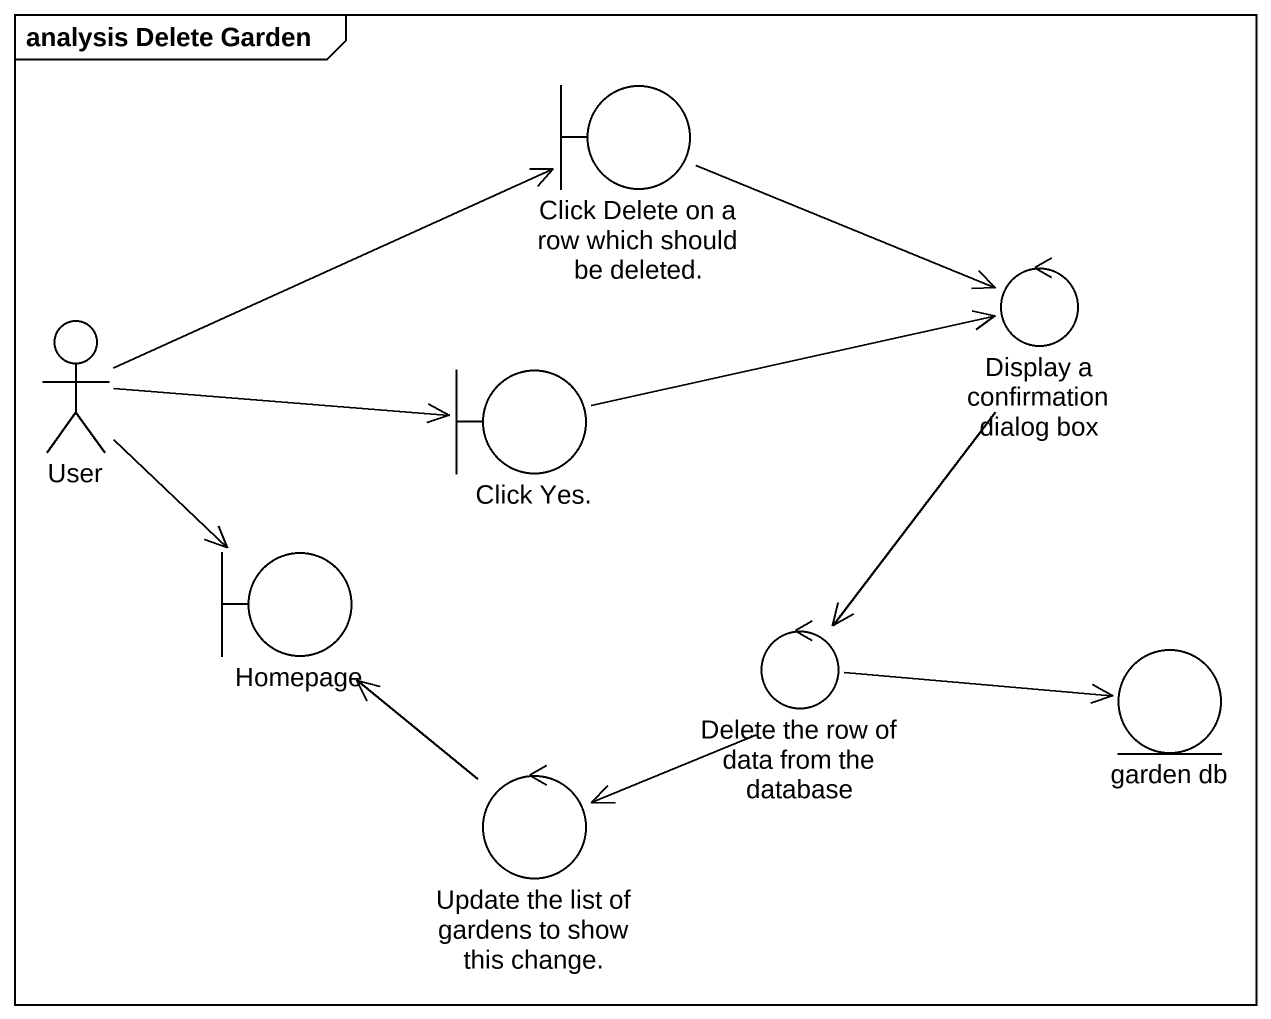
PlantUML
@startuml
mainframe analysis Delete Garden
boundary "Click Delete on a row which should be deleted." as Click_Delete_on_a_row_which
control "Display a confirmation dialog box" as Display_a_confirmation
actor User
boundary "Click Yes." as Click_Yes
boundary Homepage
control "Delete the row of data from the database" as Delete_the_row_of_data_from
entity "garden db" as garden_db
control "Update the list of gardens to show this change." as Update_the_list_of_gardens
Click_Delete_on_a_row_which -right-> Display_a_confirmation
Display_a_confirmation --> Delete_the_row_of_data_from
User -right-> Click_Delete_on_a_row_which
User -right-> Click_Yes
User --> Homepage
Click_Yes -right-> Display_a_confirmation
Delete_the_row_of_data_from -right-> garden_db
Delete_the_row_of_data_from --> Update_the_list_of_gardens
Update_the_list_of_gardens -up-> Homepage
@enduml
